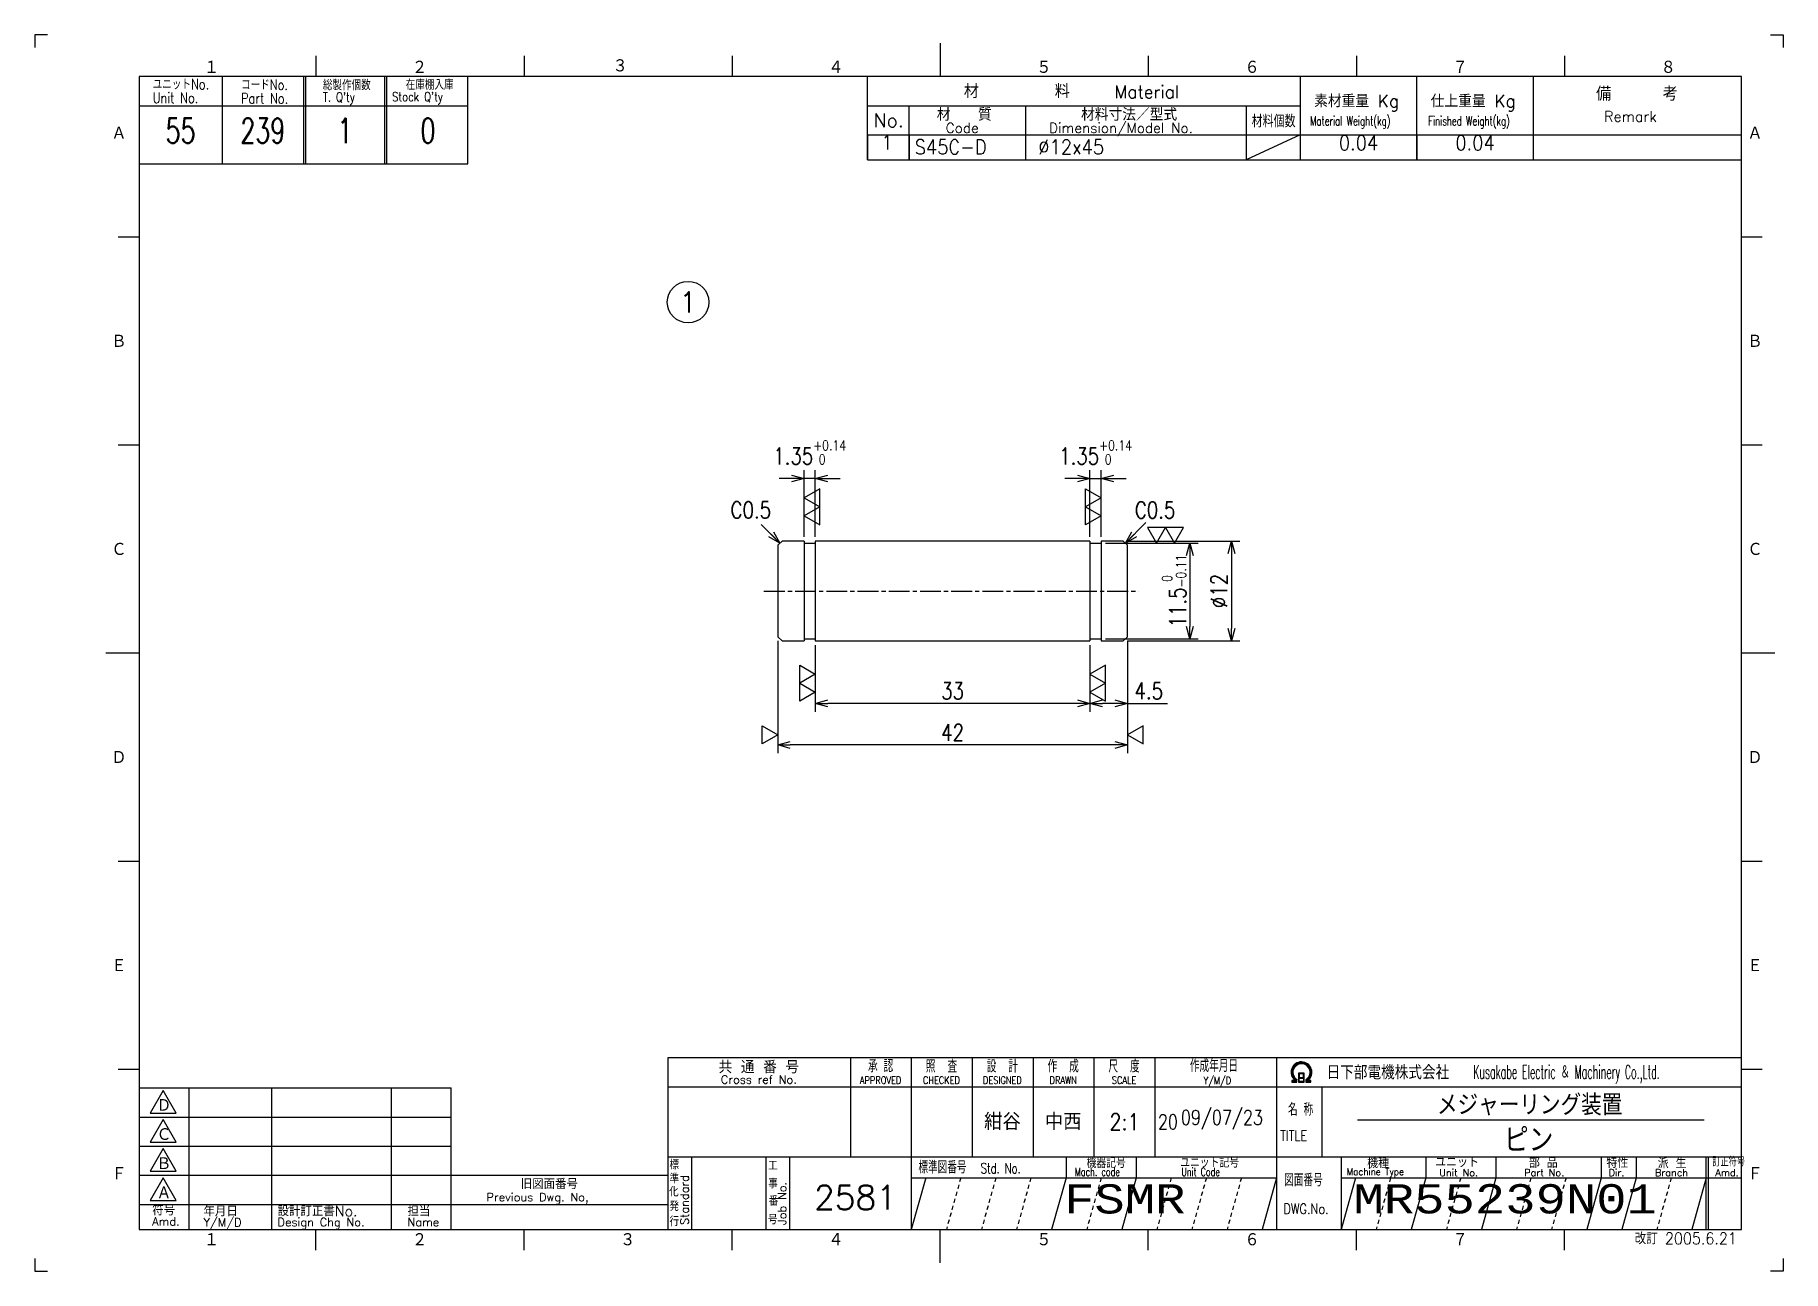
# Model space of a CAD drawing. Extents: x 0 to 210, y 0 to 148.
import ezdxf
from ezdxf.enums import TextEntityAlignment as Align

# ---------------------------------------------------------------- set-up
doc = ezdxf.new("R2010")
doc.units = 0
doc.header["$LTSCALE"] = 0.5
doc.linetypes.add('GEN3A', pattern=[3.5, 2, -1.5])
doc.linetypes.add('GEN7A', pattern=[7.5, 5, -0.75, 1, -0.75])
doc.layers.get('0').update_dxf_attribs({"linetype": 'CONTINUOUS'})
doc.layers.get('DEFPOINTS').update_dxf_attribs({"linetype": 'CONTINUOUS'})
for name, color, linetype in [('2', 5, 'CONTINUOUS'), ('4', 3, 'CONTINUOUS'), ('5', 3, 'CONTINUOUS'), ('6', 52, 'CONTINUOUS'), ('7A', 4, 'GEN7A'), ('8', 1, 'CONTINUOUS'), ('RAHM2', 1, 'CONTINUOUS'), ('RAHM3', 52, 'CONTINUOUS')]:
    doc.layers.add(name, color=color, linetype=linetype)
doc.styles.add('DIMENSION', font='monotxt.shx', dxfattribs={"bigfont": 'bigfont.shx'})
doc.styles.get("Standard").update_dxf_attribs({"font": 'romans.shx', "width": 0.8, "bigfont": 'extfont.shx'})
doc.dimstyles.new('GEN-ISO', dxfattribs={"dimtxt": 4, "dimasz": 3, "dimexe": 2, "dimexo": 1, "dimgap": 1, "dimtad": 3, "dimdec": 3, "dimrnd": 0.001, "dimdsep": 46, "dimtxsty": 'Standard', "dimblk": 'OPEN30', "dimcen": 0, "dimclrt": 52, "dimadec": 0, "dimazin": 0, "dimtp": 0.1, "dimtm": 0.1, "dimtfac": 0.6, "dimtdec": 3, "dimtmove": 2, "dimatfit": 3, "dimldrblk": 'OPEN30', "dimfxl": 0, "dimarcsym": 0})

# ---------------------------------------------------------------- blocks, each defined once
blk = doc.blocks.new('1A3ﾌﾞﾋﾝ')
at = {"layer": 'RAHM2', "color": 5, "linetype": 'Continuous'}
for p, q in [((3, 297), (0, 297)), ((0, 297), (0, 294)), ((217.5, 295), (217.5, 287)), ((417, 297), (420, 297)), ((420, 297), (420, 294)), ((67.5, 292), (67.5, 287)), ((117.5, 292), (117.5, 287)), ((167.5, 292), (167.5, 287)), ((267.5, 292), (267.5, 287)), ((317.5, 292), (317.5, 287)), ((367.5, 292), (367.5, 287)), ((410, 287), (25, 287)), ((25, 287), (25, 10)), ((104, 266), (104, 287)), ((410, 10), (410, 287)), ((25, 266), (64.5, 266)), ((64.5, 266), (104, 266)), ((20, 248.5), (25, 248.5)), ((410, 248.5), (415, 248.5)), ((20, 198.5), (25, 198.5)), ((410, 198.5), (415, 198.5)), ((17, 148.5), (25, 148.5)), ((410, 148.5), (418, 148.5)), ((20, 98.5), (25, 98.5)), ((410, 98.5), (415, 98.5)), ((20, 48.5), (25, 48.5)), ((410, 48.5), (415, 48.5)), ((25, 10), (410, 10)), ((67.5, 5), (67.5, 10)), ((117.5, 5), (117.5, 10)), ((217.5, 2), (217.5, 10)), ((267.5, 5), (267.5, 10)), ((317.5, 5), (317.5, 10)), ((367.5, 5), (367.5, 10)), ((0, 3), (0, 0)), ((0, 0), (3, 0)), ((420, 0), (417, 0)), ((420, 3), (420, 0))]:
    blk.add_line(p, q, dxfattribs=at)
at = {"layer": 'RAHM2', "color": 7, "linetype": 'Continuous'}
for p, q in [((45, 287), (45, 266)), ((64.5, 287), (64.5, 266)), ((65, 287), (65, 266)), ((84, 287), (84, 266)), ((84.5, 287), (84.5, 266)), ((200, 267), (200, 287)), ((304, 287), (304, 267)), ((332, 267), (332, 287)), ((360, 287), (360, 267)), ((25, 280), (64.5, 280)), ((64.5, 280), (104, 280)), ((200, 280), (304, 280)), ((210, 267), (210, 280)), ((238, 280), (238, 267)), ((291, 280), (291, 267)), ((200, 273), (410, 273)), ((304, 273), (291, 267)), ((200, 267), (410, 267)), ((195.93, 51.26), (195.93, 27.42)), ((210.55, 51.26), (210.55, 10)), ((225.18, 51.26), (225.18, 27.42)), ((239.8, 51.26), (239.8, 27.42)), ((254.43, 51.26), (254.43, 27.42)), ((269.05, 51.26), (269.05, 27.42)), ((298.3, 51.26), (298.3, 10)), ((25, 44), (100, 44)), ((37, 44), (37, 10)), ((56.8, 44), (56.8, 10)), ((85.6, 44), (85.6, 10)), ((100, 10), (100, 44)), ((152.05, 44.26), (410, 44.26)), ((269.05, 44.26), (269.05, 27.42)), ((298.3, 44.26), (298.3, 44.26)), ((309.17, 44.26), (309.17, 27.42)), ((25, 37), (100, 37)), ((25, 30), (100, 30)), ((152.05, 27.42), (410, 27.42)), ((157.77, 27.42), (157.77, 10)), ((175.59, 27.42), (175.59, 10)), ((181.3, 27.42), (181.3, 10)), ((247.73, 27.42), (247.73, 22.42)), ((264.59, 27.42), (264.59, 22.42)), ((313.83, 27.42), (313.83, 10)), ((334.15, 27.42), (334.15, 22.42)), ((351, 27.42), (351, 22.42)), ((376.29, 27.42), (376.29, 22.42)), ((384.72, 27.42), (384.72, 22.42)), ((401.57, 10), (401.57, 27.42)), ((402.07, 10), (402.07, 27.42)), ((25, 23), (100, 23)), ((100, 23), (152.05, 23)), ((210.55, 22.42), (298.3, 22.42)), ((313.83, 22.42), (410, 22.42)), ((25, 16), (100, 16)), ((100, 16), (152.05, 16)), ((167.5, 5), (167.5, 10))]:
    blk.add_line(p, q, dxfattribs=at)
at = {"layer": 'RAHM2', "color": 3, "linetype": 'Continuous'}
for p, q in [((317.73, 36.35), (401.03, 36.35)), ((214.02, 22.42), (210.55, 10)), ((247.73, 22.42), (244.26, 10)), ((264.59, 22.42), (261.12, 10)), ((298.3, 22.42), (294.83, 10)), ((334.15, 22.42), (330.68, 10)), ((351, 22.42), (347.54, 10)), ((376.29, 22.42), (372.82, 10)), ((384.72, 22.42), (381.25, 10))]:
    blk.add_line(p, q, dxfattribs=at)
at = {"layer": 'RAHM2', "color": 3, "linetype": 'GEN3A'}
for p, q in [((222.44, 22.42), (218.98, 10)), ((230.87, 22.42), (227.41, 10)), ((239.3, 22.42), (235.84, 10)), ((256.16, 22.42), (252.69, 10)), ((273.01, 22.42), (269.55, 10)), ((281.44, 22.42), (277.98, 10)), ((289.87, 22.42), (286.41, 10)), ((325.72, 22.42), (322.25, 10)), ((342.57, 22.42), (339.11, 10)), ((359.43, 22.42), (355.97, 10)), ((367.86, 22.42), (364.39, 10)), ((393.14, 22.42), (389.68, 10))]:
    blk.add_line(p, q, dxfattribs=at)
at = {"layer": 'RAHM2', "color": 5, "linetype": 'Continuous'}
blk.add_lwpolyline([(410, 51.26), (152.05, 51.26), (152.05, 10)], dxfattribs=at)
at = {"layer": 'RAHM2', "color": 7, "linetype": 'Continuous'}
for points in [[(303.62, 47.51), (303.62, 45.4), (304.92, 45.4), (304.92, 47.51), (303.62, 47.51)], [(303.77, 47.36), (303.77, 46.53), (304.77, 46.53), (304.77, 47.36), (303.77, 47.36)], [(304.77, 46.38), (304.77, 45.55), (303.77, 45.55), (303.77, 46.38), (304.77, 46.38)], [(302.02, 45.4), (303.22, 45.4), (303.22, 46.01)], [(302.02, 45.58), (302.97, 45.58), (302.97, 45.91)], [(302.72, 45.82), (302.72, 45.75), (302.02, 45.75), (302.02, 45.4)], [(305.32, 45.98), (305.32, 45.4), (306.58, 45.4), (306.58, 45.75), (305.85, 45.75), (305.85, 45.8)], [(305.57, 45.87), (305.57, 45.58), (306.58, 45.58)]]:
    blk.add_lwpolyline(points, dxfattribs=at)
for points in [[(30.79, 43.41), (27.65, 37.97), (33.92, 37.97)], [(30.79, 36.41), (27.65, 30.97), (33.92, 30.97)], [(30.79, 29.41), (27.65, 23.97), (33.92, 23.97)], [(30.79, 22.41), (27.65, 16.97), (33.92, 16.97)]]:
    blk.add_lwpolyline(points, close=True, dxfattribs=at)
at = {"layer": 'RAHM2', "color": 3, "linetype": 'Continuous'}
for points in [[(317.29, 22.42), (313.83, 10)], [(401.57, 22.42), (401.57, 22.42), (398.11, 10)]]:
    blk.add_lwpolyline(points, dxfattribs=at)
at = {"layer": 'RAHM2', "color": 7, "linetype": 'Continuous'}
for radius, start, end in [(2.5, 308.2706, 230.8952), (2.28, 303.9949, 234.4013), (2.06, 299.8294, 238.4756)]:
    blk.add_arc((304.3, 47.76), radius, start, end, dxfattribs=at)
at = {"layer": '4', "width": 0.9}
blk.add_text('改訂 2005.6.21', height=2.8, dxfattribs=at).set_placement((408.91, 6.44), align=Align.RIGHT)
at = {"layer": 'RAHM2', "color": 5, "linetype": 'Continuous'}
for s, p in [('１', (40.6, 287.58)), ('２', (90.6, 287.58)), ('４', (190.6, 287.58)), ('５', (240.6, 287.58)), ('６', (290.6, 287.58)), ('７', (340.6, 287.58)), ('８', (390.6, 287.58)), ('Ａ', (18.36, 271.74)), ('Ａ', (411.44, 271.74)), ('Ｂ', (18.36, 221.74)), ('Ｂ', (411.44, 221.74)), ('Ｃ', (18.36, 171.74)), ('Ｃ', (411.44, 171.74)), ('Ｄ', (18.36, 121.74)), ('Ｄ', (411.44, 121.74)), ('Ｅ', (18.36, 71.74)), ('Ｅ', (411.44, 71.74)), ('Ｆ', (18.36, 21.74)), ('Ｆ', (411.44, 21.74)), ('１', (40.6, 5.87)), ('２', (90.6, 5.87)), ('３', (140.6, 5.87)), ('４', (190.6, 5.87)), ('５', (240.6, 5.87)), ('６', (290.6, 5.87)), ('７', (340.6, 5.87))]:
    blk.add_text(s, height=3.31, dxfattribs=at).set_placement(p)
blk.add_text('３', height=3.31, dxfattribs=at).set_placement((140.6, 289.58), align=Align.MIDDLE)
at = {"layer": 'RAHM2', "color": 7, "linetype": 'Continuous'}
for s, height, width, p in [('ユニットNo.', 2.5, 0.8, (28.29, 283.92)), ('コードNo.', 2.5, 0.8, (49.52, 283.81)), ('総製作個数', 2.5, 0.8, (69.17, 283.72)), ('在庫棚入庫', 2.5, 0.8, (89.08, 283.82)), ('Unit No.', 2.5, 0.8, (28.29, 280.64)), ('Part No.', 2.5, 0.8, (49.52, 280.53)), ("T. Q'ty", 2.2, 0.8, (69.17, 280.96)), ("Stock Q'ty", 2.2, 0.8, (85.8, 281.06)), ('材料個数', 3, 0.8, (292.32, 274.79)), ('Material Weight(kg)', 2.2, 0.68, (306.37, 275.25)), ('Finished Weight(kg)', 2.2, 0.68, (334.74, 275.25)), ('作成年月日', 3, 0.7, (277.49, 47.82)), ('Y/M/D', 1.8, 0.8, (280.79, 44.87)), ('Kusakabe Electric ＆ Machinery Co.,Ltd.', 3.3108, 0.5, (345.56, 46.19)), ('名 称', 3, 0.7, (301.06, 37.33)), ('20', 3.5, 0.8, (269.81, 34.08)), ('TITLE', 2.5, 0.8, (299.18, 31.25)), ('標準図番号', 3, 0.7, (212.26, 23.44)), ('Std. No.', 2.5, 0.7, (227.23, 23.44)), ('機器記号', 2.5, 0.7, (252.65, 24.77)), ('ユニット記号', 2.5, 0.7, (275.14, 24.85)), ('訂正符号', 2, 0.7, (403.01, 25.16)), ('Mach. code', 2, 0.7, (249.86, 22.83)), ('Unit Code', 2, 0.7, (275.45, 22.83)), ('図面番号', 3, 0.7, (300.15, 20.37)), ('Machine Type', 1.7, 0.9, (315.15, 23.05))]:
    blk.add_text(s, height=height, dxfattribs=dict(at, width=width)).set_placement(p)
for s, height, p in [('材\u3000\u3000\u3000\u3000\u3000料', 3.311, (223.18, 281.82)), ('Material', 3, (259.34, 281.82)), ('素材重量 Kg', 3, (307.35, 279.63)), ('仕上重量 Kg', 3, (335.35, 279.63)), ('備     考', 3.311, (375.08, 281.21)), ('No.', 3.311, (201.5, 274.82)), ('材\u3000\u3000質', 3, (216.68, 276.39)), ('材料寸法／型式', 3, (251.33, 276.39)), ('Remark', 2.5, (377.03, 276.16)), ('Code', 2.4, (218.82, 273.45)), ('Dimension/Model No.', 2.4, (243.65, 273.45)), ('Ｄ', 3.2, (29.23, 38.2)), ('Ｃ', 3.2, (29.23, 31.2)), ('Ｂ', 3.2, (29.23, 24.2)), ('標', 2, (152.44, 24.43)), ('工', 2, (176.15, 24.24)), ('機種', 2.4, (320.08, 24.76)), ('ユニット', 2.4, (336.39, 24.96)), ('部 品', 2.4, (358.93, 24.79)), ('特性', 2.4, (377.55, 24.78)), ('派 生', 2.4, (389.89, 24.72)), ('旧図面番号', 2.5, (116.71, 19.69)), ('準', 2, (152.47, 21.11)), ('事', 2, (176.17, 19.92)), ('Unit No.', 1.7, (337.39, 22.76)), ('Part No.', 1.7, (357.81, 22.76)), ('Dir.', 1.7, (378.09, 22.76)), ('Branch', 1.7, (389.24, 22.76)), ('Amd.', 1.7, (403.74, 22.76)), ('Ａ', 3.2, (29.23, 17.2)), ('Previous Dwg. No,', 2, (108.5, 16.75)), ('化', 2, (152.37, 17.95)), ('番', 2, (176.31, 15.76)), ('Amd.', 2, (28.17, 10.93)), ('符号', 2.5, (28.17, 13.37)), ('Y/M/D', 2, (40.49, 10.7)), ('年月日', 2.5, (40.49, 13.14)), ('設計訂正書No.', 2.5, (58.29, 13.18)), ('Design Chg No.', 2, (58.29, 10.75)), ('担当', 2.5, (89.5, 13.18)), ('Name', 2, (89.5, 10.75)), ('行', 2, (152.46, 10.82)), ('発', 2, (152.46, 14.47)), ('号', 2, (176.11, 11.28))]:
    blk.add_text(s, height=height, dxfattribs=at).set_placement(p)
for s, height, p in [('共 通 番 号', 3, (173.93, 49.14)), ('Cross ref No.', 2, (173.93, 46.01))]:
    blk.add_text(s, height=height, dxfattribs=at).set_placement(p, align=Align.MIDDLE)
for s, height, width, p in [('承 認', 3, 0.7, (203.18, 49.35)), ('照  査', 3, 0.7, (217.8, 49.35)), ('設  計', 3, 0.7, (232.43, 49.35)), ('作  成', 3, 0.7, (247.05, 49.35)), ('尺  度', 3, 0.7, (261.67, 49.35)), ('APPROVED', 1.8, 0.8, (203.18, 45.85)), ('CHECKED', 1.8, 0.8, (217.8, 45.85)), ('DESIGNED', 1.8, 0.8, (232.43, 45.85)), ('DRAWN', 1.8, 0.8, (247.05, 45.85)), ('SCALE', 1.8, 0.8, (261.67, 45.85)), ('DWG.No.', 2.5, 0.8, (305.41, 14.96))]:
    blk.add_text(s, height=height, dxfattribs=dict(at, width=width)).set_placement(p, align=Align.MIDDLE)
at = {"layer": 'RAHM2', "color": 7, "linetype": 'Continuous', "width": 0.844147}
blk.add_text('日下部電機株式会社', height=3.311, dxfattribs=at).set_placement((310.35, 46.06), (339.79, 46.06), align=Align.FIT)
at = {"layer": 'RAHM2', "color": 7, "linetype": 'Continuous'}
for s, p in [('Standard', (157.07, 11.05)), ('Job No.', (180.5, 11.05))]:
    blk.add_text(s, height=2, rotation=90, dxfattribs=at).set_placement(p)
at = {"layer": 'RAHM2', "color": 5, "linetype": 'Continuous', "width": 0.7}
for tag, p in [('HEADER3', (35, 274.01)), ('HEADER4', (54.75, 274)), ('HEADER15', (74.49, 274)), ('HEADER16', (94.43, 274))]:
    blk.add_attdef(tag, text='', height=6, dxfattribs=at).set_placement(p, align=Align.MIDDLE)
at = {"layer": 'RAHM2', "color": 7, "linetype": 'Continuous'}
blk.add_attdef('HEADER5', text='', height=2.5, dxfattribs=at).set_placement((63.69, 267.1), align=Align.BOTTOM_RIGHT)
for tag, height, width, p in [('HEADER1', 5, 0.9, (359.12, 40.15)), ('HEADER25', 3.2, 0.63, (46.91, 40.38)), ('HEADER23', 3.33, 0.8, (71.4, 40.2)), ('HEADER24', 3.5, 0.8, (92.57, 40.22)), ('HEADER7', 5, 0.8, (174.38, 35.8)), ('GEN-TITLE-SCA', 4, 0.85, (261.79, 35.85)), ('HEADER22', 3.2, 0.63, (46.91, 33.38)), ('HEADER20', 3.33, 0.8, (71.4, 33.2)), ('HEADER21', 3.5, 0.8, (92.57, 33.22)), ('HEADER2', 6, 0.9, (358.89, 31.68)), ('HEADER19', 3.2, 0.63, (46.91, 26.38)), ('HEADER17', 3.33, 0.8, (71.4, 26.2)), ('HEADER18', 3.5, 0.8, (92.57, 26.22)), ('HEADER11', 3.2, 0.63, (46.91, 19.38)), ('HEADER9', 3.33, 0.8, (71.4, 19.2)), ('HEADER10', 3.5, 0.8, (92.57, 19.22)), ('HEADER14', 3.31, 0.8, (126.54, 12.82))]:
    blk.add_attdef(tag, text='', height=height, dxfattribs=dict(at, width=width)).set_placement(p, align=Align.MIDDLE)
for tag, p in [('HEADER27', (232.45, 36.09)), ('HEADER26', (247.07, 36.09))]:
    blk.add_attdef(tag, text='', height=4, dxfattribs=at).set_placement(p, align=Align.MIDDLE)
at = {"layer": 'RAHM2', "color": 7, "linetype": 'Continuous', "width": 0.8}
blk.add_attdef('GEN-TITLE-DAT', text='', height=3.5, dxfattribs=at).set_placement((275.35, 34.1), align=Align.BOTTOM_LEFT)
at = {"layer": 'RAHM2', "color": 5, "linetype": 'Continuous'}
blk.add_attdef('HEADER6', text='', height=5.8, dxfattribs=at).set_placement((207.09, 13.03), align=Align.BOTTOM_RIGHT)
at = {"layer": 'RAHM2', "color": 5, "linetype": 'Continuous', "style": 'DIMENSION', "width": 1.2}
for tag, p in [('HEADER13', (213.56, 11.75)), ('HEADER12', (247.26, 11.72)), ('GEN-TITLE-DWG', (316.79, 11.74))]:
    blk.add_attdef(tag, text='', height=7.02, dxfattribs=at).set_placement(p, align=Align.BOTTOM_LEFT)
at = {"layer": 'RAHM2', "color": 5, "linetype": 'Continuous', "style": 'DIMENSION'}
blk.add_attdef('HEADER8', text='', height=7.02, dxfattribs=at).set_placement((408.58, 11.71), align=Align.BOTTOM_RIGHT)
blk = doc.blocks.new('_Open30')
at = {"color": 0, "linetype": 'ByBlock', "lineweight": -2}
for p, q in [((-1, 0.27), (0, 0)), ((0, 0), (-1, -0.27)), ((0, 0), (-1, 0))]:
    blk.add_line(p, q, dxfattribs=at)
blk = doc.blocks.new('*D8')
at = {"layer": '5', "color": 0, "lineweight": -2}
for p, q in [((128.59, 87.45), (139.74, 87.45)), ((138.74, 85.95), (138.74, 77.45)), ((128.59, 75.95), (139.74, 75.95))]:
    blk.add_line(p, q, dxfattribs=at)
at = {"layer": 'DEFPOINTS', "color": 0}
for p in [(128.09, 87.45), (128.09, 75.95), (138.74, 75.95)]:
    blk.add_point(p, dxfattribs=at)
at = {"layer": '5', "color": 0, "lineweight": -2, "xscale": 1.5, "yscale": 1.5, "zscale": 1.5}
for p, rotation in [((138.74, 87.45), 90), ((138.74, 75.95), 270)]:
    blk.add_blockref('_Open30', p, dxfattribs=dict(at, rotation=rotation))
at = {"layer": '5', "color": 52, "insert": (136.84, 81.7), "char_height": 2, "attachment_point": 5, "rotation": 90}
blk.add_mtext('11.5{\\H1.200000;\\S 0^ -0.11;}', dxfattribs=at)
blk = doc.blocks.new('*D9')
at = {"layer": '5', "color": 0, "lineweight": -2}
for p, q in [((131.24, 87.7), (144.74, 87.7)), ((143.74, 86.2), (143.74, 77.2)), ((131.24, 75.7), (144.74, 75.7))]:
    blk.add_line(p, q, dxfattribs=at)
at = {"layer": 'DEFPOINTS', "color": 0}
for p in [(130.74, 87.7), (130.74, 75.7), (143.74, 75.7)]:
    blk.add_point(p, dxfattribs=at)
at = {"layer": '5', "color": 0, "lineweight": -2, "xscale": 1.5, "yscale": 1.5, "zscale": 1.5}
for p, rotation in [((143.74, 87.7), 90), ((143.74, 75.7), 270)]:
    blk.add_blockref('_Open30', p, dxfattribs=dict(at, rotation=rotation))
at = {"layer": '5', "color": 52, "insert": (142.24, 81.7), "char_height": 2, "attachment_point": 5, "rotation": 90}
blk.add_mtext('%%C12', dxfattribs=at)
blk = doc.blocks.new('*D10')
at = {"layer": '5', "color": 0, "lineweight": -2}
for p, q in [((89.24, 75.7), (89.24, 62.2)), ((131.24, 75.7), (131.24, 62.2)), ((129.74, 63.2), (90.74, 63.2))]:
    blk.add_line(p, q, dxfattribs=at)
at = {"layer": 'DEFPOINTS', "color": 0}
for p in [(89.24, 76.2), (131.24, 76.2), (89.24, 63.2)]:
    blk.add_point(p, dxfattribs=at)
at = {"layer": '5', "color": 0, "lineweight": -2, "xscale": 1.5, "yscale": 1.5, "zscale": 1.5, "rotation": 180}
blk.add_blockref('_Open30', (89.24, 63.2), dxfattribs=at)
at = {"layer": '5', "color": 0, "lineweight": -2, "xscale": 1.5, "yscale": 1.5, "zscale": 1.5}
blk.add_blockref('_Open30', (131.24, 63.2), dxfattribs=at)
at = {"layer": '5', "color": 52, "insert": (110.24, 64.7), "char_height": 2, "attachment_point": 5}
blk.add_mtext('42', dxfattribs=at)
blk = doc.blocks.new('*D11')
at = {"layer": '5', "color": 0, "lineweight": -2}
for p, q in [((131.24, 75.7), (131.24, 67.2)), ((126.74, 75.2), (126.74, 67.2)), ((129.74, 68.2), (128.24, 68.2))]:
    blk.add_line(p, q, dxfattribs=at)
at = {"layer": 'DEFPOINTS', "color": 0}
for p in [(126.74, 75.7), (131.24, 76.2), (126.74, 68.2)]:
    blk.add_point(p, dxfattribs=at)
at = {"layer": '5', "color": 0, "lineweight": -2, "xscale": 1.5, "yscale": 1.5, "zscale": 1.5, "rotation": 180}
blk.add_blockref('_Open30', (126.74, 68.2), dxfattribs=at)
at = {"layer": '5', "color": 0, "lineweight": -2, "xscale": 1.5, "yscale": 1.5, "zscale": 1.5}
blk.add_blockref('_Open30', (131.24, 68.2), dxfattribs=at)
at = {"layer": '5', "color": 52, "insert": (133.81, 69.7), "char_height": 2, "attachment_point": 5}
blk.add_mtext('4.5', dxfattribs=at)
blk = doc.blocks.new('*D12')
at = {"layer": '5', "color": 0, "lineweight": -2}
for p, q in [((93.74, 75.2), (93.74, 67.2)), ((125.24, 68.2), (95.24, 68.2))]:
    blk.add_line(p, q, dxfattribs=at)
at = {"layer": 'DEFPOINTS', "color": 0}
for p in [(93.74, 75.7), (126.74, 75.7), (93.74, 68.2)]:
    blk.add_point(p, dxfattribs=at)
at = {"layer": '5', "color": 0, "lineweight": -2, "xscale": 1.5, "yscale": 1.5, "zscale": 1.5, "rotation": 180}
blk.add_blockref('_Open30', (93.74, 68.2), dxfattribs=at)
at = {"layer": '5', "color": 0, "lineweight": -2, "xscale": 1.5, "yscale": 1.5, "zscale": 1.5}
blk.add_blockref('_Open30', (126.74, 68.2), dxfattribs=at)
at = {"layer": '5', "color": 52, "insert": (110.24, 69.7), "char_height": 2, "attachment_point": 5}
blk.add_mtext('33', dxfattribs=at)
blk = doc.blocks.new('*D13')
at = {"layer": '5', "color": 0, "lineweight": -2}
for p, q in [((125.24, 95.2), (123.74, 95.2)), ((126.74, 88.2), (126.74, 96.2)), ((126.74, 95.2), (128.09, 95.2)), ((128.09, 88.2), (128.09, 96.2)), ((129.59, 95.2), (131.09, 95.2))]:
    blk.add_line(p, q, dxfattribs=at)
at = {"layer": 'DEFPOINTS', "color": 0}
for p in [(128.09, 95.2), (126.74, 87.7), (128.09, 87.7)]:
    blk.add_point(p, dxfattribs=at)
at = {"layer": '5', "color": 0, "lineweight": -2, "xscale": 1.5, "yscale": 1.5, "zscale": 1.5}
blk.add_blockref('_Open30', (126.74, 95.2), dxfattribs=at)
at = {"layer": '5', "color": 0, "lineweight": -2, "xscale": 1.5, "yscale": 1.5, "zscale": 1.5, "rotation": 180}
blk.add_blockref('_Open30', (128.09, 95.2), dxfattribs=at)
at = {"layer": '5', "color": 52, "insert": (127.42, 98.35), "char_height": 2, "attachment_point": 5}
blk.add_mtext('1.35{\\H1.200000;\\S+0.14^  0;}', dxfattribs=at)
blk = doc.blocks.new('*D14')
at = {"layer": '5', "color": 0, "lineweight": -2}
for p, q in [((90.89, 95.2), (89.39, 95.2)), ((92.39, 88.2), (92.39, 96.2)), ((93.74, 95.2), (92.39, 95.2)), ((93.74, 88.2), (93.74, 96.2)), ((95.24, 95.2), (96.74, 95.2))]:
    blk.add_line(p, q, dxfattribs=at)
at = {"layer": 'DEFPOINTS', "color": 0}
for p in [(92.39, 95.2), (92.39, 87.7), (93.74, 87.7)]:
    blk.add_point(p, dxfattribs=at)
at = {"layer": '5', "color": 0, "lineweight": -2, "xscale": 1.5, "yscale": 1.5, "zscale": 1.5}
blk.add_blockref('_Open30', (92.39, 95.2), dxfattribs=at)
at = {"layer": '5', "color": 0, "lineweight": -2, "xscale": 1.5, "yscale": 1.5, "zscale": 1.5, "rotation": 180}
blk.add_blockref('_Open30', (93.74, 95.2), dxfattribs=at)
at = {"layer": '5', "color": 52, "insert": (93.07, 98.35), "char_height": 2, "attachment_point": 5}
blk.add_mtext('1.35{\\H1.200000;\\S+0.14^  0;}', dxfattribs=at)
blk = doc.blocks.new('STDBUHIN')
at = {"color": 7}
for p, q in [((0, 0), (0, -6)), ((10, 0), (10, -6)), ((38, 0), (38, -6)), ((91, 0), (91, -6)), ((104, 0), (104, -6)), ((132, 0), (132, -6)), ((160, 0), (160, -6)), ((0, -6), (210, -6))]:
    blk.add_line(p, q, dxfattribs=at)
at = {"layer": 'RAHM3', "color": 7, "width": 0.9}
for tag, p in [('1GENST', (4.710911, -4.609434)), ('4GENST', (96.434633, -4.658422)), ('5GENST', (118, -4.729)), ('6GENST', (146, -4.729))]:
    blk.add_attdef(tag, text='', height=3.5, dxfattribs=at).set_placement(p, align=Align.BOTTOM_CENTER)
at = {"layer": 'RAHM3', "color": 7}
for tag, p, width in [('2GENST', (11.373533, -4.658422), 0.8), ('3GENST', (41.070972, -4.658422), 0.8), ('7GENST', (162.759538, -4.671383), 0.9)]:
    blk.add_attdef(tag, p, '', height=3.5, dxfattribs=dict(at, width=width))
blk = doc.blocks.new('GENBALLOON1')
blk.add_circle((0, 0), 5)
at = {"flags": 1}
blk.add_attdef('GEN_PARENT', text='', height=2.5, dxfattribs=at).set_placement((0, 0), align=Align.MIDDLE)
blk.add_attdef('REF_NO', text='', height=3.5).set_placement((0, 0), align=Align.MIDDLE)
at = {"color": 7, "flags": 1}
for tag, p in [('5GENINF', (6.43, 0.96)), ('6GENINF', (6.43, 0.63)), ('7GENINF', (6.43, 0.3)), ('8GENINF', (6.43, -0.04)), ('9GENINF', (6.43, -0.37)), ('3GENINF', (6.43, -2.34)), ('4GENINF', (6.43, -2.67)), ('10GENINF', (6.43, -0.7)), ('11GENINF', (6.43, -1)), ('12GENINF', (6.43, -1.34)), ('13GENINF', (6.43, -1.67)), ('14GENINF', (6.43, -2)), ('15GENINF', (6.43, -3)), ('16GENINF', (6.43, -3.34)), ('17GENINF', (6.43, -3.7)), ('18GENINF', (6.43, -4.04)), ('19GENINF', (6.43, -4.37)), ('20GENINF', (6.43, -4.7)), ('21GENINF', (6.43, -5.04)), ('22GENINF', (6.43, -5.37))]:
    blk.add_attdef(tag, p, '', height=0.2, dxfattribs=at)

msp = doc.modelspace()

# ---------------------------------------------------------------- linework, layer by layer
at = {"layer": '2'}
for p, q in [((92.3933, 87.6971), (92.3933, 75.6971)), ((92.3933, 87.4471), (93.7433, 87.4471)), ((93.7433, 87.6971), (93.7433, 75.6971)), ((126.7433, 87.6971), (126.7433, 75.6971)), ((126.7433, 87.4471), (128.0933, 87.4471)), ((128.0933, 87.6971), (128.0933, 75.6971)), ((92.3933, 75.9471), (93.7433, 75.9471)), ((126.7433, 75.9471), (128.0933, 75.9471))]:
    msp.add_line(p, q, dxfattribs=at)
for points in [[(92.3933, 87.6971), (89.7433, 87.6971), (89.2433, 87.1971), (89.2433, 76.1971), (89.7433, 75.6971), (92.3933, 75.6971)], [(126.7433, 87.6971), (93.7433, 87.6971)], [(128.0933, 75.6971), (130.7433, 75.6971), (131.2433, 76.1971), (131.2433, 87.1971), (130.7433, 87.6971), (128.0933, 87.6971)], [(93.7433, 75.6971), (126.7433, 75.6971)]]:
    msp.add_lwpolyline(points, dxfattribs=at)
at = {"layer": '5'}
msp.add_line((131.2433, 68.1971), (136.0639, 68.1971), dxfattribs=at)
at = {"layer": '7A'}
msp.add_line((87.5723, 81.6971), (132.5797, 81.6971), dxfattribs=at)
at = {"layer": '8'}
for points in [[(92.3933, 92.8893), (94.2683, 91.8068), (94.2683, 93.9718), (92.3933, 92.8893)], [(128.0933, 92.8893), (126.2183, 91.8068), (126.2183, 93.9718), (128.0933, 92.8893)], [(92.3933, 90.7243), (94.2683, 89.6418), (94.2683, 91.8068), (92.3933, 90.7243)], [(128.0933, 90.7243), (126.2183, 89.6418), (126.2183, 91.8068), (128.0933, 90.7243)], [(134.7266, 87.4471), (135.8091, 89.3221), (133.6441, 89.3221), (134.7266, 87.4471)], [(136.8916, 87.4471), (137.9741, 89.3221), (135.8091, 89.3221), (136.8916, 87.4471)], [(93.7433, 71.7253), (91.8683, 70.6428), (91.8683, 72.8078), (93.7433, 71.7253)], [(126.7433, 71.7253), (128.6183, 70.6428), (128.6183, 72.8078), (126.7433, 71.7253)], [(93.7433, 69.5603), (91.8683, 68.4778), (91.8683, 70.6428), (93.7433, 69.5603)], [(126.7433, 69.5603), (128.6183, 68.4778), (128.6183, 70.6428), (126.7433, 69.5603)], [(89.2433, 64.4151), (87.3683, 63.3326), (87.3683, 65.4976), (89.2433, 64.4151)], [(131.2433, 64.4151), (133.1183, 63.3326), (133.1183, 65.4976), (131.2433, 64.4151)]]:
    msp.add_lwpolyline(points, close=True, dxfattribs=at)

# ---------------------------------------------------------------- block references
at = {"layer": '2', "xscale": 0.5, "yscale": 0.5, "zscale": 0.5}
msp.add_blockref('1A3ﾌﾞﾋﾝ', (0, 0), dxfattribs=at).add_auto_attribs({'GEN-TITLE-DWG': 'MR55239N01', 'GEN-TITLE-DAT': '09/07/23', 'GEN-TITLE-SCA': '2:1', 'HEADER1': 'メジャーリング装置', 'HEADER2': 'ピン', 'HEADER3': '55', 'HEADER4': '239', 'HEADER6': '2581', 'HEADER12': 'FSMR', 'HEADER15': '1', 'HEADER16': '0', 'HEADER27': '紺谷', 'HEADER26': '中西'})
at = {"layer": '5'}
ref = msp.add_blockref('GENBALLOON1', (78.4655, 116.4004), dxfattribs=dict(at, xscale=0.5, yscale=0.5, zscale=0.5))
ref.add_attrib('REF_NO', '1', dxfattribs={"color": 7, "height": 2.5, "width": 0.9}).set_placement((78.4655, 116.4004), align=Align.MIDDLE_CENTER)
at = {"layer": 'RAHM2'}
ref = msp.add_blockref('STDBUHIN', (100, 136.5), dxfattribs=dict(at, xscale=0.5, yscale=0.5, zscale=0.5))
ref.add_attrib('1GENST', '1', dxfattribs={"layer": 'RAHM3', "color": 7, "height": 1.75, "width": 0.9}).set_placement((102.3555, 134.1953), align=Align.BOTTOM_CENTER)
ref.add_attrib('2GENST', 'S45C-D', (105.6868, 134.1708), dxfattribs={"layer": 'RAHM3', "color": 7, "height": 1.75, "width": 0.9})
ref.add_attrib('3GENST', '%%C12x45', (120.5355, 134.1708), dxfattribs={"layer": 'RAHM3', "color": 7, "height": 1.75, "width": 0.9})
ref.add_attrib('5GENST', '0.04', dxfattribs={"layer": 'RAHM3', "color": 7, "height": 1.75, "width": 0.9}).set_placement((159, 134.1355), align=Align.BOTTOM_CENTER)
ref.add_attrib('6GENST', '0.04', dxfattribs={"layer": 'RAHM3', "color": 7, "height": 1.75, "width": 0.9}).set_placement((173, 134.1355), align=Align.BOTTOM_CENTER)

# ---------------------------------------------------------------- texts
at = {"layer": '6', "width": 0.8}
for p in [(83.5673, 90.4345), (132.1299, 90.4251)]:
    msp.add_text('C0.5', height=2, dxfattribs=at).set_placement(p)

# ---------------------------------------------------------------- dimensions: what is measured, and where the dimension line sits
at = {"layer": '5'}
for base, p1, p2, override, picture, middle in [((92.3933, 95.1971), (93.7433, 87.6971), (92.3933, 87.6971), {"dimscale": 0.5, "dimtol": 1, "dimtp": 0.14, "dimtm": 0}, '*D14', (93.0683, 98.3471)), ((128.0933, 95.1971), (126.7433, 87.6971), (128.0933, 87.6971), {"dimscale": 0.5, "dimtol": 1, "dimtp": 0.14, "dimtm": 0}, '*D13', (127.4183, 98.3471)), ((89.2433, 63.1971), (131.2433, 76.1971), (89.2433, 76.1971), {"dimscale": 0.5}, '*D10', (110.2433, 64.6971)), ((93.7433, 68.1971), (126.7433, 75.6971), (93.7433, 75.6971), {"dimscale": 0.5, "dimse1": 1}, '*D12', (110.2433, 69.6971))]:
    dim = msp.add_linear_dim(base=base, p1=p1, p2=p2, dimstyle='GEN-ISO', override=override, dxfattribs=at)
    dim.commit()
    dim.dimension.update_dxf_attribs({"geometry": picture, "text_midpoint": middle})
dim = msp.add_linear_dim(base=(138.7433, 75.9471), p1=(128.0933, 87.4471), p2=(128.0933, 75.9471), angle=90, dimstyle='GEN-ISO', override={"dimscale": 0.5, "dimtol": 1, "dimtp": 0, "dimtm": 0.11}, dxfattribs=at)
dim.commit()
dim.dimension.update_dxf_attribs({"geometry": '*D8', "text_midpoint": (136.8433, 81.6971)})
dim = msp.add_linear_dim(base=(143.7433, 75.6971), p1=(130.7433, 87.6971), p2=(130.7433, 75.6971), angle=90, text='%%C<>', dimstyle='GEN-ISO', override={"dimscale": 0.5}, dxfattribs=at)
dim.commit()
dim.dimension.update_dxf_attribs({"geometry": '*D9', "text_midpoint": (142.2433, 81.6971)})
dim = msp.add_linear_dim(base=(126.7433, 68.1971), p1=(131.2433, 76.1971), p2=(126.7433, 75.6971), dimstyle='GEN-ISO', override={"dimscale": 0.5}, dxfattribs=at)
dim.commit()
dim.dimension.update_dxf_attribs({"geometry": '*D11', "text_midpoint": (133.8148, 69.6971), "dimtype": 160})

# ---------------------------------------------------------------- leaders
for points in [[(89.4933, 87.4471), (87.2497, 89.6907)], [(130.9933, 87.4471), (133.4686, 89.9224)]]:
    msp.add_leader(points, dimstyle='GEN-ISO', override={"dimscale": 0.5, "dimtol": 1, "dimtp": 0.14, "dimtm": 0}, dxfattribs=at)

doc.saveas('drawing.dxf')
